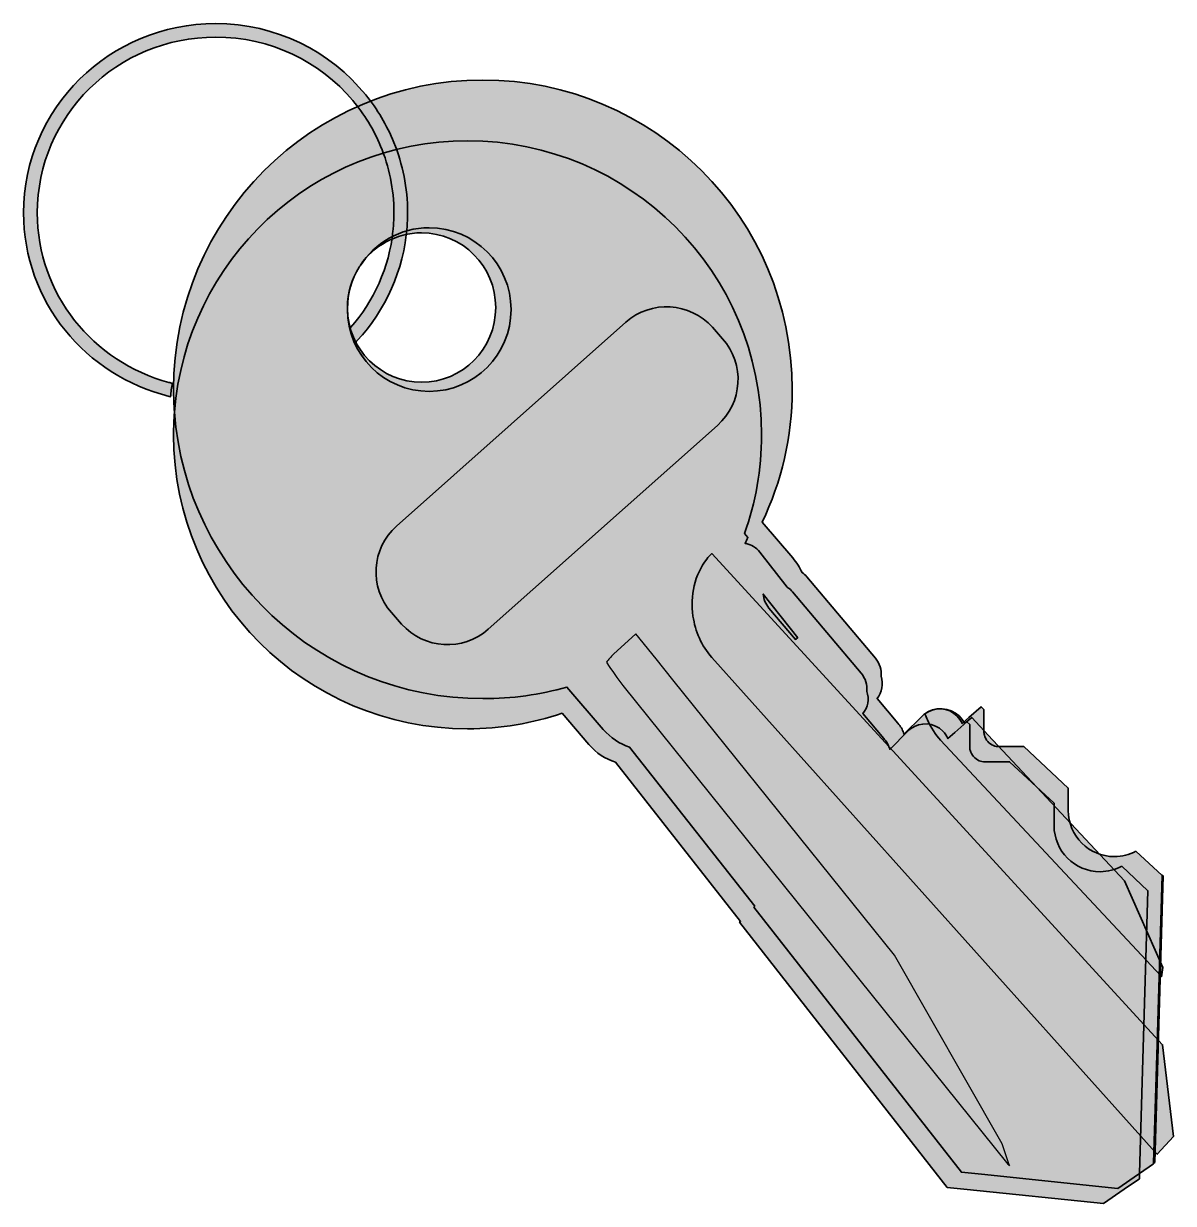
# Model space of a CAD drawing. Header units: inches. Extents: x 16.2 to 90.6, y -23.4 to 1.1.
# Drawn here: x 48.294 to 51.417, y -17.08 to -13.875 of the extents above; entities that cross this region are included whole.
import ezdxf

# ---------------------------------------------------------------- set-up
doc = ezdxf.new("R2010")
doc.units = ezdxf.units.IN
doc.header["$MEASUREMENT"] = 0
doc.layers.add('Layer 5', color=7, linetype='Continuous')

# ---------------------------------------------------------------- blocks, each defined once
blk = doc.blocks.new('block 28')
at = {"layer": 'Layer 5', "color": 7, "lineweight": 35, "true_color": 0xffffff}
for points, knots in [([(51.3155, -16.1229), (51.298, -16.1324), (51.2781, -16.1376), (51.2569, -16.1376), (51.1881, -16.1376), (51.1319, -16.0814), (51.1319, -16.0126), (51.1319, -16.0126), (51.1319, -15.9517), (51.1319, -15.9517), (51.1319, -15.9517), (51.0111, -15.839), (51.0111, -15.839), (51.0111, -15.839), (50.9438, -15.839), (50.9438, -15.839), (50.9384, -15.839), (50.9333, -15.8379), (50.9286, -15.8361), (50.9165, -15.8313), (50.9072, -15.8207), (50.904, -15.8079), (50.9031, -15.8047), (50.9027, -15.8014), (50.9027, -15.7979), (50.9027, -15.7979), (50.9027, -15.7381), (50.9027, -15.7381), (50.9027, -15.7381), (50.8949, -15.7308), (50.8949, -15.7308), (50.8949, -15.7308), (50.862, -15.7599), (50.862, -15.7599), (50.862, -15.7599), (50.8436, -15.7761), (50.8436, -15.7761), (50.8402, -15.7688), (50.8356, -15.7618), (50.8297, -15.7558), (50.8059, -15.7321), (50.7681, -15.7299), (50.742, -15.7496), (50.7395, -15.7514), (50.737, -15.7535), (50.7348, -15.7558), (50.7348, -15.7558), (50.6854, -15.8053), (50.6854, -15.8053), (50.683, -15.7957), (50.6784, -15.7865), (50.6716, -15.7785), (50.6716, -15.7785), (50.6691, -15.7756), (50.6691, -15.7756), (50.6691, -15.7756), (50.6124, -15.7083), (50.6124, -15.7083), (50.6263, -15.6914), (50.6302, -15.6683), (50.6231, -15.6478), (50.6248, -15.6306), (50.6198, -15.6128), (50.6079, -15.5986), (50.6079, -15.5986), (50.4213, -15.3775), (50.4213, -15.3775), (50.4177, -15.3732), (50.4136, -15.3693), (50.409, -15.3663), (50.4026, -15.3521), (50.3941, -15.3386), (50.3836, -15.3264), (50.3836, -15.3264), (50.3002, -15.2294), (50.3002, -15.2294), (50.3527, -15.12), (50.3819, -14.9975), (50.3819, -14.8683), (50.3819, -14.4043), (50.0056, -14.0281), (49.5416, -14.0281), (49.0776, -14.0281), (48.7013, -14.4043), (48.7013, -14.8683), (48.7013, -14.8892), (48.702, -14.9099), (48.7037, -14.9304), (48.7037, -14.9304), (48.7036, -14.9306), (48.7037, -14.9307), (48.7355, -15.3656), (49.0986, -15.7086), (49.5416, -15.7086), (49.6206, -15.7086), (49.6972, -15.6978), (49.7697, -15.6772), (49.7697, -15.6772), (49.8684, -15.7921), (49.8684, -15.7921), (49.8883, -15.8153), (49.9133, -15.8315), (49.9401, -15.8404), (49.9401, -15.8404), (50.2801, -16.2725), (50.2801, -16.2725), (50.2801, -16.2725), (50.2777, -16.2746), (50.2777, -16.2746), (50.2777, -16.2746), (50.8416, -16.9953), (50.8416, -16.9953), (50.8416, -16.9953), (50.8958, -17.0007), (50.8958, -17.0007), (50.8958, -17.0007), (51.2662, -17.0388), (51.2662, -17.0388), (51.2662, -17.0388), (51.3222, -17.0004), (51.3222, -17.0004), (51.3222, -17.0004), (51.3255, -16.9981), (51.3255, -16.9981), (51.3255, -16.9981), (51.3637, -16.9719), (51.3637, -16.9719), (51.3637, -16.9719), (51.3733, -16.6471), (51.3733, -16.6471), (51.3733, -16.6471), (51.3869, -16.1894), (51.3869, -16.1894), (51.3869, -16.1894), (51.3155, -16.1229), (51.3155, -16.1229)], [0, 0, 0, 0, 1, 1, 1, 2, 2, 2, 3, 3, 3, 4, 4, 4, 5, 5, 5, 6, 6, 6, 7, 7, 7, 8, 8, 8, 9, 9, 9, 10, 10, 10, 11, 11, 11, 12, 12, 12, 13, 13, 13, 14, 14, 14, 15, 15, 15, 16, 16, 16, 17, 17, 17, 18, 18, 18, 19, 19, 19, 20, 20, 20, 21, 21, 21, 22, 22, 22, 23, 23, 23, 24, 24, 24, 25, 25, 25, 26, 26, 26, 27, 27, 27, 28, 28, 28, 29, 29, 29, 30, 30, 30, 31, 31, 31, 32, 32, 32, 33, 33, 33, 34, 34, 34, 35, 35, 35, 36, 36, 36, 37, 37, 37, 38, 38, 38, 39, 39, 39, 40, 40, 40, 41, 41, 41, 42, 42, 42, 43, 43, 43, 44, 44, 44, 45, 45, 45, 45]), ([(49.1736, -14.6515), (49.1736, -14.6515), (49.1736, -14.6461), (49.1736, -14.6461), (49.1736, -14.6058), (49.1852, -14.5682), (49.2054, -14.5367), (49.2062, -14.5353), (49.207, -14.534), (49.208, -14.5326), (49.2473, -14.4706), (49.3167, -14.4293), (49.3958, -14.4293), (49.5186, -14.4293), (49.618, -14.5288), (49.618, -14.6515), (49.618, -14.7743), (49.5186, -14.8738), (49.3958, -14.8738), (49.273, -14.8738), (49.1736, -14.7743), (49.1736, -14.6515)], [0, 0, 0, 0, 1, 1, 1, 2, 2, 2, 3, 3, 3, 4, 4, 4, 5, 5, 5, 6, 6, 6, 7, 7, 7, 7])]:
    blk.add_open_spline(points, degree=3, knots=knots, dxfattribs=at)
blk = doc.blocks.new('block 27')
at = {"layer": 'Layer 5', "true_color": 0xfcee70}
h = blk.add_hatch(color=41, dxfattribs=at)
h.dxf.hatch_style = 2
edge = h.paths.add_edge_path()
edge.add_spline(control_points=[(51.3155, -16.1229), (51.298, -16.1324), (51.2781, -16.1376), (51.2569, -16.1376), (51.1881, -16.1376), (51.1319, -16.0814), (51.1319, -16.0126), (51.1319, -16.0126), (51.1319, -15.9517), (51.1319, -15.9517), (51.1319, -15.9517), (51.0111, -15.839), (51.0111, -15.839), (51.0111, -15.839), (50.9438, -15.839), (50.9438, -15.839), (50.9384, -15.839), (50.9333, -15.8379), (50.9286, -15.8361), (50.9165, -15.8313), (50.9072, -15.8207), (50.904, -15.8079), (50.9031, -15.8047), (50.9027, -15.8014), (50.9027, -15.7979), (50.9027, -15.7979), (50.9027, -15.7381), (50.9027, -15.7381), (50.9027, -15.7381), (50.8949, -15.7308), (50.8949, -15.7308), (50.8949, -15.7308), (50.862, -15.7599), (50.862, -15.7599), (50.862, -15.7599), (50.8436, -15.7761), (50.8436, -15.7761), (50.8402, -15.7688), (50.8356, -15.7618), (50.8297, -15.7558), (50.8059, -15.7321), (50.7681, -15.7299), (50.742, -15.7496), (50.7395, -15.7514), (50.737, -15.7535), (50.7348, -15.7558), (50.7348, -15.7558), (50.6854, -15.8053), (50.6854, -15.8053), (50.683, -15.7957), (50.6784, -15.7865), (50.6716, -15.7785), (50.6716, -15.7785), (50.6691, -15.7756), (50.6691, -15.7756), (50.6691, -15.7756), (50.6124, -15.7083), (50.6124, -15.7083), (50.6263, -15.6914), (50.6302, -15.6683), (50.6231, -15.6478), (50.6248, -15.6306), (50.6198, -15.6128), (50.6079, -15.5986), (50.6079, -15.5986), (50.4213, -15.3775), (50.4213, -15.3775), (50.4177, -15.3732), (50.4136, -15.3693), (50.409, -15.3663), (50.4026, -15.3521), (50.3941, -15.3386), (50.3836, -15.3264), (50.3836, -15.3264), (50.3002, -15.2294), (50.3002, -15.2294), (50.3527, -15.12), (50.3819, -14.9975), (50.3819, -14.8683), (50.3819, -14.4043), (50.0056, -14.0281), (49.5416, -14.0281), (49.0776, -14.0281), (48.7013, -14.4043), (48.7013, -14.8683), (48.7013, -14.8892), (48.702, -14.9099), (48.7037, -14.9304), (48.7037, -14.9304), (48.7036, -14.9306), (48.7037, -14.9307), (48.7355, -15.3656), (49.0986, -15.7086), (49.5416, -15.7086), (49.6206, -15.7086), (49.6972, -15.6978), (49.7697, -15.6772), (49.7697, -15.6772), (49.8684, -15.7921), (49.8684, -15.7921), (49.8883, -15.8153), (49.9133, -15.8315), (49.9401, -15.8404), (49.9401, -15.8404), (50.2801, -16.2725), (50.2801, -16.2725), (50.2801, -16.2725), (50.2777, -16.2746), (50.2777, -16.2746), (50.2777, -16.2746), (50.8416, -16.9953), (50.8416, -16.9953), (50.8416, -16.9953), (50.8958, -17.0007), (50.8958, -17.0007), (50.8958, -17.0007), (51.2662, -17.0388), (51.2662, -17.0388), (51.2662, -17.0388), (51.3222, -17.0004), (51.3222, -17.0004), (51.3222, -17.0004), (51.3255, -16.9981), (51.3255, -16.9981), (51.3255, -16.9981), (51.3637, -16.9719), (51.3637, -16.9719), (51.3637, -16.9719), (51.3733, -16.6471), (51.3733, -16.6471), (51.3733, -16.6471), (51.3869, -16.1894), (51.3869, -16.1894), (51.3869, -16.1894), (51.3155, -16.1229), (51.3155, -16.1229)], knot_values=[0, 0, 0, 0, 1, 1, 1, 2, 2, 2, 3, 3, 3, 4, 4, 4, 5, 5, 5, 6, 6, 6, 7, 7, 7, 8, 8, 8, 9, 9, 9, 10, 10, 10, 11, 11, 11, 12, 12, 12, 13, 13, 13, 14, 14, 14, 15, 15, 15, 16, 16, 16, 17, 17, 17, 18, 18, 18, 19, 19, 19, 20, 20, 20, 21, 21, 21, 22, 22, 22, 23, 23, 23, 24, 24, 24, 25, 25, 25, 26, 26, 26, 27, 27, 27, 28, 28, 28, 29, 29, 29, 30, 30, 30, 31, 31, 31, 32, 32, 32, 33, 33, 33, 34, 34, 34, 35, 35, 35, 36, 36, 36, 37, 37, 37, 38, 38, 38, 39, 39, 39, 40, 40, 40, 41, 41, 41, 42, 42, 42, 43, 43, 43, 44, 44, 44, 45, 45, 45, 45], degree=3, periodic=1)
edge = h.paths.add_edge_path()
edge.add_spline(control_points=[(49.1736, -14.6515), (49.1736, -14.6515), (49.1736, -14.6461), (49.1736, -14.6461), (49.1736, -14.6058), (49.1852, -14.5682), (49.2054, -14.5367), (49.2062, -14.5353), (49.207, -14.534), (49.208, -14.5326), (49.2473, -14.4706), (49.3167, -14.4293), (49.3958, -14.4293), (49.5186, -14.4293), (49.618, -14.5288), (49.618, -14.6515), (49.618, -14.7743), (49.5186, -14.8738), (49.3958, -14.8738), (49.273, -14.8738), (49.1736, -14.7743), (49.1736, -14.6515)], knot_values=[0, 0, 0, 0, 1, 1, 1, 2, 2, 2, 3, 3, 3, 4, 4, 4, 5, 5, 5, 6, 6, 6, 7, 7, 7, 7], degree=3, periodic=1)
at = {"layer": 'Layer 5', "true_color": 0xeac324}
h = blk.add_hatch(color=40, dxfattribs=at)
h.dxf.hatch_style = 2
edge = h.paths.add_edge_path()
edge.add_spline(control_points=[(51.2769, -16.1639), (51.2594, -16.1733), (51.2395, -16.1786), (51.2183, -16.1786), (51.1495, -16.1786), (51.0933, -16.1224), (51.0933, -16.0536), (51.0933, -16.0536), (51.0933, -15.9926), (51.0933, -15.9926), (51.0933, -15.9926), (50.9724, -15.88), (50.9724, -15.88), (50.9724, -15.88), (50.9052, -15.88), (50.9052, -15.88), (50.8998, -15.88), (50.8947, -15.8789), (50.8899, -15.8771), (50.8779, -15.8722), (50.8686, -15.8617), (50.8654, -15.8489), (50.8645, -15.8457), (50.8641, -15.8424), (50.8641, -15.8389), (50.8641, -15.8389), (50.8641, -15.779), (50.8641, -15.779), (50.8641, -15.779), (50.8563, -15.7718), (50.8563, -15.7718), (50.8563, -15.7718), (50.8234, -15.8008), (50.8234, -15.8008), (50.8234, -15.8008), (50.8049, -15.8171), (50.8049, -15.8171), (50.8016, -15.8097), (50.797, -15.8028), (50.7911, -15.7968), (50.7673, -15.7731), (50.7295, -15.7708), (50.7034, -15.7906), (50.7009, -15.7924), (50.6984, -15.7944), (50.6962, -15.7968), (50.6962, -15.7968), (50.6467, -15.8463), (50.6467, -15.8463), (50.6444, -15.8367), (50.6398, -15.8275), (50.633, -15.8194), (50.633, -15.8194), (50.6305, -15.8165), (50.6305, -15.8165), (50.6305, -15.8165), (50.5738, -15.7493), (50.5738, -15.7493), (50.5877, -15.7324), (50.5916, -15.7093), (50.5845, -15.6888), (50.5862, -15.6715), (50.5812, -15.6538), (50.5692, -15.6396), (50.5692, -15.6396), (50.3827, -15.4185), (50.3827, -15.4185), (50.3791, -15.4142), (50.3749, -15.4103), (50.3704, -15.4072), (50.3697, -15.4067), (50.3691, -15.4063), (50.3684, -15.4058), (50.3684, -15.4058), (50.294, -15.3104), (50.294, -15.3104), (50.2844, -15.2981), (50.2711, -15.2904), (50.2567, -15.2875), (50.2558, -15.2872), (50.2547, -15.2871), (50.2537, -15.2869), (50.2565, -15.2815), (50.2591, -15.276), (50.2616, -15.2704), (50.2616, -15.2704), (50.2524, -15.2597), (50.2524, -15.2597), (50.2823, -15.176), (50.2986, -15.0858), (50.2986, -14.9918), (50.2986, -14.5507), (49.9411, -14.1932), (49.4999, -14.1932), (49.0795, -14.1932), (48.7351, -14.5179), (48.7037, -14.9304), (48.7037, -14.9304), (48.7036, -14.9306), (48.7037, -14.9307), (48.7022, -14.9508), (48.7013, -14.9713), (48.7013, -14.9918), (48.7013, -15.4329), (49.0588, -15.7904), (49.4999, -15.7904), (49.5898, -15.7904), (49.6762, -15.7756), (49.7569, -15.7482), (49.7569, -15.7482), (49.8298, -15.8331), (49.8298, -15.8331), (49.8497, -15.8563), (49.8747, -15.8725), (49.9015, -15.8814), (49.9015, -15.8814), (50.2415, -16.3135), (50.2415, -16.3135), (50.2415, -16.3135), (50.2391, -16.3156), (50.2391, -16.3156), (50.2391, -16.3156), (50.803, -17.0363), (50.803, -17.0363), (50.803, -17.0363), (50.8572, -17.0417), (50.8572, -17.0417), (50.8572, -17.0417), (51.2276, -17.0797), (51.2276, -17.0797), (51.2276, -17.0797), (51.2836, -17.0414), (51.2836, -17.0414), (51.2836, -17.0414), (51.3251, -17.0129), (51.3251, -17.0129), (51.3251, -17.0129), (51.3255, -16.9981), (51.3255, -16.9981), (51.3255, -16.9981), (51.3347, -16.6881), (51.3347, -16.6881), (51.3347, -16.6881), (51.3483, -16.2304), (51.3483, -16.2304), (51.3483, -16.2304), (51.2769, -16.1639), (51.2769, -16.1639)], knot_values=[0, 0, 0, 0, 1, 1, 1, 2, 2, 2, 3, 3, 3, 4, 4, 4, 5, 5, 5, 6, 6, 6, 7, 7, 7, 8, 8, 8, 9, 9, 9, 10, 10, 10, 11, 11, 11, 12, 12, 12, 13, 13, 13, 14, 14, 14, 15, 15, 15, 16, 16, 16, 17, 17, 17, 18, 18, 18, 19, 19, 19, 20, 20, 20, 21, 21, 21, 22, 22, 22, 23, 23, 23, 24, 24, 24, 25, 25, 25, 26, 26, 26, 27, 27, 27, 28, 28, 28, 29, 29, 29, 30, 30, 30, 31, 31, 31, 32, 32, 32, 33, 33, 33, 34, 34, 34, 35, 35, 35, 36, 36, 36, 37, 37, 37, 38, 38, 38, 39, 39, 39, 40, 40, 40, 41, 41, 41, 42, 42, 42, 43, 43, 43, 44, 44, 44, 45, 45, 45, 46, 46, 46, 47, 47, 47, 48, 48, 48, 49, 49, 49, 49], degree=3, periodic=1)
edge = h.paths.add_edge_path()
edge.add_spline(control_points=[(49.2054, -14.5367), (49.2062, -14.5353), (49.207, -14.534), (49.208, -14.5326), (49.2441, -14.4786), (49.3054, -14.4432), (49.3749, -14.4432), (49.4862, -14.4432), (49.5763, -14.534), (49.5763, -14.6461), (49.5763, -14.7582), (49.4862, -14.849), (49.3749, -14.849), (49.2645, -14.849), (49.1749, -14.7596), (49.1736, -14.6488), (49.1741, -14.6078), (49.1856, -14.5694), (49.2054, -14.5367)], knot_values=[0, 0, 0, 0, 1, 1, 1, 2, 2, 2, 3, 3, 3, 4, 4, 4, 5, 5, 5, 6, 6, 6, 6], degree=3, periodic=1)
at = {"layer": 'Layer 5', "true_color": 0xfcee70}
h = blk.add_hatch(color=41, dxfattribs=at)
h.dxf.hatch_style = 2
edge = h.paths.add_edge_path()
edge.add_spline(control_points=[(49.3958, -14.4293), (49.3167, -14.4293), (49.2473, -14.4706), (49.208, -14.5326), (49.2441, -14.4786), (49.3054, -14.4432), (49.3749, -14.4432), (49.4862, -14.4432), (49.5763, -14.534), (49.5763, -14.6461), (49.5763, -14.7582), (49.4862, -14.849), (49.3749, -14.849), (49.2645, -14.849), (49.1749, -14.7596), (49.1736, -14.6488), (49.1736, -14.6488), (49.1736, -14.6515), (49.1736, -14.6515), (49.1736, -14.7743), (49.273, -14.8738), (49.3958, -14.8738), (49.5186, -14.8738), (49.618, -14.7743), (49.618, -14.6515), (49.618, -14.5288), (49.5186, -14.4293), (49.3958, -14.4293)], knot_values=[0, 0, 0, 0, 1, 1, 1, 2, 2, 2, 3, 3, 3, 4, 4, 4, 5, 5, 5, 6, 6, 6, 7, 7, 7, 8, 8, 8, 9, 9, 9, 9], degree=3, periodic=1)
edge = h.paths.add_edge_path()
edge.add_spline(control_points=[(49.1736, -14.6461), (49.1736, -14.6461), (49.1736, -14.6488), (49.1736, -14.6488), (49.1741, -14.6078), (49.1856, -14.5694), (49.2054, -14.5367), (49.1852, -14.5682), (49.1736, -14.6058), (49.1736, -14.6461)], knot_values=[0, 0, 0, 0, 1, 1, 1, 2, 2, 2, 3, 3, 3, 3], degree=3, periodic=1)
at = {"layer": 'Layer 5', "true_color": 0xeac324}
h = blk.add_hatch(color=40, dxfattribs=at)
h.dxf.hatch_style = 2
edge = h.paths.add_edge_path()
edge.add_spline(control_points=[(49.618, -14.6515), (49.618, -14.7743), (49.5186, -14.8738), (49.3958, -14.8738), (49.273, -14.8738), (49.1736, -14.7743), (49.1736, -14.6515), (49.1736, -14.6515), (49.1736, -14.6488), (49.1736, -14.6488), (49.1749, -14.7596), (49.2645, -14.849), (49.3749, -14.849), (49.4862, -14.849), (49.5763, -14.7582), (49.5763, -14.6461), (49.5763, -14.534), (49.4862, -14.4432), (49.3749, -14.4432), (49.3054, -14.4432), (49.2441, -14.4786), (49.208, -14.5326), (49.2473, -14.4706), (49.3167, -14.4293), (49.3958, -14.4293), (49.5186, -14.4293), (49.618, -14.5288), (49.618, -14.6515)], knot_values=[0, 0, 0, 0, 1, 1, 1, 2, 2, 2, 3, 3, 3, 4, 4, 4, 5, 5, 5, 6, 6, 6, 7, 7, 7, 8, 8, 8, 9, 9, 9, 9], degree=3, periodic=1)
at = {"layer": 'Layer 5', "true_color": 0xfcee70}
h = blk.add_hatch(color=41, dxfattribs=at)
h.dxf.hatch_style = 2
edge = h.paths.add_edge_path()
edge.add_spline(control_points=[(49.2054, -14.5367), (49.1856, -14.5694), (49.1741, -14.6078), (49.1736, -14.6488), (49.1736, -14.6488), (49.1736, -14.6461), (49.1736, -14.6461), (49.1736, -14.6058), (49.1852, -14.5682), (49.2054, -14.5367)], knot_values=[0, 0, 0, 0, 1, 1, 1, 2, 2, 2, 3, 3, 3, 3], degree=3, periodic=1)
at = {"layer": 'Layer 5', "true_color": 0xedd76b}
h = blk.add_hatch(color=41, dxfattribs=at)
h.dxf.hatch_style = 2
edge = h.paths.add_edge_path()
edge.add_spline(control_points=[(49.9299, -14.686), (49.9299, -14.686), (49.307, -15.2396), (49.307, -15.2396), (49.2385, -15.3005), (49.2323, -15.4064), (49.2932, -15.4749), (49.2932, -15.4749), (49.3208, -15.506), (49.3208, -15.506), (49.3817, -15.5745), (49.4876, -15.5808), (49.5561, -15.5199), (49.5561, -15.5199), (50.179, -14.9662), (50.179, -14.9662), (50.2475, -14.9053), (50.2537, -14.7995), (50.1928, -14.7309), (50.1928, -14.7309), (50.1651, -14.6998), (50.1651, -14.6998), (50.1042, -14.6313), (49.9984, -14.6251), (49.9299, -14.686)], knot_values=[0, 0, 0, 0, 1, 1, 1, 2, 2, 2, 3, 3, 3, 4, 4, 4, 5, 5, 5, 6, 6, 6, 7, 7, 7, 8, 8, 8, 8], degree=3, periodic=1)
h = blk.add_hatch(color=41, dxfattribs=at)
h.dxf.hatch_style = 2
edge = h.paths.add_edge_path()
edge.add_spline(control_points=[(51.4174, -16.8981), (51.4174, -16.8981), (51.3734, -16.9462), (51.3734, -16.9462), (51.3717, -16.9443), (51.3699, -16.9425), (51.3683, -16.9407), (51.3683, -16.9407), (50.1633, -15.5966), (50.1633, -15.5966), (50.1354, -15.5653), (50.1183, -15.5256), (50.1123, -15.4843), (50.1045, -15.4293), (50.1166, -15.3717), (50.1498, -15.3293), (50.154, -15.3239), (50.1584, -15.3189), (50.1631, -15.3143), (50.1631, -15.3143), (51.388, -16.6487), (51.388, -16.6487), (51.388, -16.6487), (51.4174, -16.8981), (51.4174, -16.8981)], knot_values=[0, 0, 0, 0, 1, 1, 1, 2, 2, 2, 3, 3, 3, 4, 4, 4, 5, 5, 5, 6, 6, 6, 7, 7, 7, 8, 8, 8, 8], degree=3, periodic=1)
at = {"layer": 'Layer 5', "true_color": 0xfcee70}
h = blk.add_hatch(color=41, dxfattribs=at)
h.dxf.hatch_style = 2
edge = h.paths.add_edge_path()
edge.add_spline(control_points=[(50.3967, -15.5432), (50.3947, -15.5446), (50.3927, -15.5461), (50.3908, -15.5478), (50.3908, -15.5478), (50.3188, -15.4625), (50.3188, -15.4625), (50.3094, -15.4514), (50.3042, -15.4381), (50.3033, -15.4244), (50.3033, -15.4244), (50.3967, -15.5432), (50.3967, -15.5432)], knot_values=[0, 0, 0, 0, 1, 1, 1, 2, 2, 2, 3, 3, 3, 4, 4, 4, 4], degree=3, periodic=1)
at = {"layer": 'Layer 5', "true_color": 0xedd76b}
h = blk.add_hatch(color=41, dxfattribs=at)
h.dxf.hatch_style = 2
edge = h.paths.add_edge_path()
edge.add_spline(control_points=[(50.9722, -16.9779), (50.9708, -16.9762), (50.9694, -16.9745), (50.968, -16.9728), (50.968, -16.9728), (49.9221, -15.6725), (49.9221, -15.6725), (49.9079, -15.6549), (49.8925, -15.6333), (49.8772, -15.6094), (49.8829, -15.6018), (49.8893, -15.5945), (49.8965, -15.5879), (49.8965, -15.5879), (49.9575, -15.5328), (49.9575, -15.5328), (49.9575, -15.5328), (50.0119, -15.6005), (50.0119, -15.6005), (50.0119, -15.6005), (50.0577, -15.6575), (50.0577, -15.6575), (50.0577, -15.6575), (50.6595, -16.4053), (50.6595, -16.4053), (50.6595, -16.4053), (50.9521, -16.9176), (50.9521, -16.9176), (50.9521, -16.9176), (50.9722, -16.9779), (50.9722, -16.9779)], knot_values=[0, 0, 0, 0, 1, 1, 1, 2, 2, 2, 3, 3, 3, 4, 4, 4, 5, 5, 5, 6, 6, 6, 7, 7, 7, 8, 8, 8, 9, 9, 9, 10, 10, 10, 10], degree=3, periodic=1)
h = blk.add_hatch(color=41, dxfattribs=at)
h.dxf.hatch_style = 2
edge = h.paths.add_edge_path()
edge.add_spline(control_points=[(51.3888, -16.4385), (51.3888, -16.4385), (51.3853, -16.464), (51.3853, -16.464), (51.3845, -16.4632), (51.3837, -16.4624), (51.3829, -16.4615), (51.3829, -16.4615), (50.7849, -15.8215), (50.7849, -15.8215), (50.771, -15.8067), (50.7586, -15.7871), (50.7491, -15.7665), (50.7466, -15.7608), (50.7442, -15.7552), (50.742, -15.7495), (50.7698, -15.7299), (50.81, -15.7321), (50.8353, -15.7557), (50.8416, -15.7617), (50.8465, -15.7686), (50.85, -15.7759), (50.85, -15.7759), (50.8697, -15.7597), (50.8697, -15.7597), (50.8697, -15.7597), (50.9143, -15.8075), (50.9143, -15.8075), (50.9143, -15.8075), (50.9405, -15.8355), (50.9405, -15.8355), (50.9405, -15.8355), (51.2846, -16.2037), (51.2846, -16.2037), (51.2846, -16.2037), (51.3888, -16.4385), (51.3888, -16.4385)], knot_values=[0, 0, 0, 0, 1, 1, 1, 2, 2, 2, 3, 3, 3, 4, 4, 4, 5, 5, 5, 6, 6, 6, 7, 7, 7, 8, 8, 8, 9, 9, 9, 10, 10, 10, 11, 11, 11, 12, 12, 12, 12], degree=3, periodic=1)
at = {"layer": 'Layer 5', "true_color": 0xfcee70}
h = blk.add_hatch(color=41, dxfattribs=at)
h.dxf.hatch_style = 2
h.paths.add_polyline_path([(51.3869, -16.1879), (51.3869, -16.1894), (51.3733, -16.6471), (51.3637, -16.9704), (51.3666, -16.9685), (51.3895, -16.1903)])
at = {"layer": 'Layer 5', "color": 7, "lineweight": 35, "true_color": 0xffffff}
blk.add_lwpolyline([(51.3869, -16.1879), (51.3869, -16.1894), (51.3733, -16.6471), (51.3637, -16.9704), (51.3666, -16.9685), (51.3895, -16.1903), (51.3869, -16.1879)], dxfattribs=at)
for points, knots in [([(51.2769, -16.1639), (51.2594, -16.1733), (51.2395, -16.1786), (51.2183, -16.1786), (51.1495, -16.1786), (51.0933, -16.1224), (51.0933, -16.0536), (51.0933, -16.0536), (51.0933, -15.9926), (51.0933, -15.9926), (51.0933, -15.9926), (50.9724, -15.88), (50.9724, -15.88), (50.9724, -15.88), (50.9052, -15.88), (50.9052, -15.88), (50.8998, -15.88), (50.8947, -15.8789), (50.8899, -15.8771), (50.8779, -15.8722), (50.8686, -15.8617), (50.8654, -15.8489), (50.8645, -15.8457), (50.8641, -15.8424), (50.8641, -15.8389), (50.8641, -15.8389), (50.8641, -15.779), (50.8641, -15.779), (50.8641, -15.779), (50.8563, -15.7718), (50.8563, -15.7718), (50.8563, -15.7718), (50.8234, -15.8008), (50.8234, -15.8008), (50.8234, -15.8008), (50.8049, -15.8171), (50.8049, -15.8171), (50.8016, -15.8097), (50.797, -15.8028), (50.7911, -15.7968), (50.7673, -15.7731), (50.7295, -15.7708), (50.7034, -15.7906), (50.7009, -15.7924), (50.6984, -15.7944), (50.6962, -15.7968), (50.6962, -15.7968), (50.6467, -15.8463), (50.6467, -15.8463), (50.6444, -15.8367), (50.6398, -15.8275), (50.633, -15.8194), (50.633, -15.8194), (50.6305, -15.8165), (50.6305, -15.8165), (50.6305, -15.8165), (50.5738, -15.7493), (50.5738, -15.7493), (50.5877, -15.7324), (50.5916, -15.7093), (50.5845, -15.6888), (50.5862, -15.6715), (50.5812, -15.6538), (50.5692, -15.6396), (50.5692, -15.6396), (50.3827, -15.4185), (50.3827, -15.4185), (50.3791, -15.4142), (50.3749, -15.4103), (50.3704, -15.4072), (50.3697, -15.4067), (50.3691, -15.4063), (50.3684, -15.4058), (50.3684, -15.4058), (50.294, -15.3104), (50.294, -15.3104), (50.2844, -15.2981), (50.2711, -15.2904), (50.2567, -15.2875), (50.2558, -15.2872), (50.2547, -15.2871), (50.2537, -15.2869), (50.2565, -15.2815), (50.2591, -15.276), (50.2616, -15.2704), (50.2616, -15.2704), (50.2524, -15.2597), (50.2524, -15.2597), (50.2823, -15.176), (50.2986, -15.0858), (50.2986, -14.9918), (50.2986, -14.5507), (49.9411, -14.1932), (49.4999, -14.1932), (49.0795, -14.1932), (48.7351, -14.5179), (48.7037, -14.9304), (48.7037, -14.9304), (48.7036, -14.9306), (48.7037, -14.9307), (48.7022, -14.9508), (48.7013, -14.9713), (48.7013, -14.9918), (48.7013, -15.4329), (49.0588, -15.7904), (49.4999, -15.7904), (49.5898, -15.7904), (49.6762, -15.7756), (49.7569, -15.7482), (49.7569, -15.7482), (49.8298, -15.8331), (49.8298, -15.8331), (49.8497, -15.8563), (49.8747, -15.8725), (49.9015, -15.8814), (49.9015, -15.8814), (50.2415, -16.3135), (50.2415, -16.3135), (50.2415, -16.3135), (50.2391, -16.3156), (50.2391, -16.3156), (50.2391, -16.3156), (50.803, -17.0363), (50.803, -17.0363), (50.803, -17.0363), (50.8572, -17.0417), (50.8572, -17.0417), (50.8572, -17.0417), (51.2276, -17.0797), (51.2276, -17.0797), (51.2276, -17.0797), (51.2836, -17.0414), (51.2836, -17.0414), (51.2836, -17.0414), (51.3251, -17.0129), (51.3251, -17.0129), (51.3251, -17.0129), (51.3255, -16.9981), (51.3255, -16.9981), (51.3255, -16.9981), (51.3347, -16.6881), (51.3347, -16.6881), (51.3347, -16.6881), (51.3483, -16.2304), (51.3483, -16.2304), (51.3483, -16.2304), (51.2769, -16.1639), (51.2769, -16.1639)], [0, 0, 0, 0, 1, 1, 1, 2, 2, 2, 3, 3, 3, 4, 4, 4, 5, 5, 5, 6, 6, 6, 7, 7, 7, 8, 8, 8, 9, 9, 9, 10, 10, 10, 11, 11, 11, 12, 12, 12, 13, 13, 13, 14, 14, 14, 15, 15, 15, 16, 16, 16, 17, 17, 17, 18, 18, 18, 19, 19, 19, 20, 20, 20, 21, 21, 21, 22, 22, 22, 23, 23, 23, 24, 24, 24, 25, 25, 25, 26, 26, 26, 27, 27, 27, 28, 28, 28, 29, 29, 29, 30, 30, 30, 31, 31, 31, 32, 32, 32, 33, 33, 33, 34, 34, 34, 35, 35, 35, 36, 36, 36, 37, 37, 37, 38, 38, 38, 39, 39, 39, 40, 40, 40, 41, 41, 41, 42, 42, 42, 43, 43, 43, 44, 44, 44, 45, 45, 45, 46, 46, 46, 47, 47, 47, 48, 48, 48, 49, 49, 49, 49]), ([(49.3958, -14.4293), (49.3167, -14.4293), (49.2473, -14.4706), (49.208, -14.5326), (49.2441, -14.4786), (49.3054, -14.4432), (49.3749, -14.4432), (49.4862, -14.4432), (49.5763, -14.534), (49.5763, -14.6461), (49.5763, -14.7582), (49.4862, -14.849), (49.3749, -14.849), (49.2645, -14.849), (49.1749, -14.7596), (49.1736, -14.6488), (49.1736, -14.6488), (49.1736, -14.6515), (49.1736, -14.6515), (49.1736, -14.7743), (49.273, -14.8738), (49.3958, -14.8738), (49.5186, -14.8738), (49.618, -14.7743), (49.618, -14.6515), (49.618, -14.5288), (49.5186, -14.4293), (49.3958, -14.4293)], [0, 0, 0, 0, 1, 1, 1, 2, 2, 2, 3, 3, 3, 4, 4, 4, 5, 5, 5, 6, 6, 6, 7, 7, 7, 8, 8, 8, 9, 9, 9, 9]), ([(49.618, -14.6515), (49.618, -14.7743), (49.5186, -14.8738), (49.3958, -14.8738), (49.273, -14.8738), (49.1736, -14.7743), (49.1736, -14.6515), (49.1736, -14.6515), (49.1736, -14.6488), (49.1736, -14.6488), (49.1749, -14.7596), (49.2645, -14.849), (49.3749, -14.849), (49.4862, -14.849), (49.5763, -14.7582), (49.5763, -14.6461), (49.5763, -14.534), (49.4862, -14.4432), (49.3749, -14.4432), (49.3054, -14.4432), (49.2441, -14.4786), (49.208, -14.5326), (49.2473, -14.4706), (49.3167, -14.4293), (49.3958, -14.4293), (49.5186, -14.4293), (49.618, -14.5288), (49.618, -14.6515)], [0, 0, 0, 0, 1, 1, 1, 2, 2, 2, 3, 3, 3, 4, 4, 4, 5, 5, 5, 6, 6, 6, 7, 7, 7, 8, 8, 8, 9, 9, 9, 9]), ([(49.2054, -14.5367), (49.2062, -14.5353), (49.207, -14.534), (49.208, -14.5326), (49.2441, -14.4786), (49.3054, -14.4432), (49.3749, -14.4432), (49.4862, -14.4432), (49.5763, -14.534), (49.5763, -14.6461), (49.5763, -14.7582), (49.4862, -14.849), (49.3749, -14.849), (49.2645, -14.849), (49.1749, -14.7596), (49.1736, -14.6488), (49.1741, -14.6078), (49.1856, -14.5694), (49.2054, -14.5367)], [0, 0, 0, 0, 1, 1, 1, 2, 2, 2, 3, 3, 3, 4, 4, 4, 5, 5, 5, 6, 6, 6, 6]), ([(49.1736, -14.6461), (49.1736, -14.6461), (49.1736, -14.6488), (49.1736, -14.6488), (49.1741, -14.6078), (49.1856, -14.5694), (49.2054, -14.5367), (49.1852, -14.5682), (49.1736, -14.6058), (49.1736, -14.6461)], [0, 0, 0, 0, 1, 1, 1, 2, 2, 2, 3, 3, 3, 3]), ([(49.2054, -14.5367), (49.1856, -14.5694), (49.1741, -14.6078), (49.1736, -14.6488), (49.1736, -14.6488), (49.1736, -14.6461), (49.1736, -14.6461), (49.1736, -14.6058), (49.1852, -14.5682), (49.2054, -14.5367)], [0, 0, 0, 0, 1, 1, 1, 2, 2, 2, 3, 3, 3, 3]), ([(49.9299, -14.686), (49.9299, -14.686), (49.307, -15.2396), (49.307, -15.2396), (49.2385, -15.3005), (49.2323, -15.4064), (49.2932, -15.4749), (49.2932, -15.4749), (49.3208, -15.506), (49.3208, -15.506), (49.3817, -15.5745), (49.4876, -15.5808), (49.5561, -15.5199), (49.5561, -15.5199), (50.179, -14.9662), (50.179, -14.9662), (50.2475, -14.9053), (50.2537, -14.7995), (50.1928, -14.7309), (50.1928, -14.7309), (50.1651, -14.6998), (50.1651, -14.6998), (50.1042, -14.6313), (49.9984, -14.6251), (49.9299, -14.686)], [0, 0, 0, 0, 1, 1, 1, 2, 2, 2, 3, 3, 3, 4, 4, 4, 5, 5, 5, 6, 6, 6, 7, 7, 7, 8, 8, 8, 8]), ([(51.4174, -16.8981), (51.4174, -16.8981), (51.3734, -16.9462), (51.3734, -16.9462), (51.3717, -16.9443), (51.3699, -16.9425), (51.3683, -16.9407), (51.3683, -16.9407), (50.1633, -15.5966), (50.1633, -15.5966), (50.1354, -15.5653), (50.1183, -15.5256), (50.1123, -15.4843), (50.1045, -15.4293), (50.1166, -15.3717), (50.1498, -15.3293), (50.154, -15.3239), (50.1584, -15.3189), (50.1631, -15.3143), (50.1631, -15.3143), (51.388, -16.6487), (51.388, -16.6487), (51.388, -16.6487), (51.4174, -16.8981), (51.4174, -16.8981)], [0, 0, 0, 0, 1, 1, 1, 2, 2, 2, 3, 3, 3, 4, 4, 4, 5, 5, 5, 6, 6, 6, 7, 7, 7, 8, 8, 8, 8]), ([(50.3967, -15.5432), (50.3947, -15.5446), (50.3927, -15.5461), (50.3908, -15.5478), (50.3908, -15.5478), (50.3188, -15.4625), (50.3188, -15.4625), (50.3094, -15.4514), (50.3042, -15.4381), (50.3033, -15.4244), (50.3033, -15.4244), (50.3967, -15.5432), (50.3967, -15.5432)], [0, 0, 0, 0, 1, 1, 1, 2, 2, 2, 3, 3, 3, 4, 4, 4, 4]), ([(51.3888, -16.4385), (51.3888, -16.4385), (51.3853, -16.464), (51.3853, -16.464), (51.3845, -16.4632), (51.3837, -16.4624), (51.3829, -16.4615), (51.3829, -16.4615), (50.7849, -15.8215), (50.7849, -15.8215), (50.771, -15.8067), (50.7586, -15.7871), (50.7491, -15.7665), (50.7466, -15.7608), (50.7442, -15.7552), (50.742, -15.7495), (50.7698, -15.7299), (50.81, -15.7321), (50.8353, -15.7557), (50.8416, -15.7617), (50.8465, -15.7686), (50.85, -15.7759), (50.85, -15.7759), (50.8697, -15.7597), (50.8697, -15.7597), (50.8697, -15.7597), (50.9143, -15.8075), (50.9143, -15.8075), (50.9143, -15.8075), (50.9405, -15.8355), (50.9405, -15.8355), (50.9405, -15.8355), (51.2846, -16.2037), (51.2846, -16.2037), (51.2846, -16.2037), (51.3888, -16.4385), (51.3888, -16.4385)], [0, 0, 0, 0, 1, 1, 1, 2, 2, 2, 3, 3, 3, 4, 4, 4, 5, 5, 5, 6, 6, 6, 7, 7, 7, 8, 8, 8, 9, 9, 9, 10, 10, 10, 11, 11, 11, 12, 12, 12, 12])]:
    blk.add_open_spline(points, degree=3, knots=knots, dxfattribs=at)
at = {"layer": 'Layer 5', "color": 7, "lineweight": 30, "true_color": 0xffffff}
blk.add_open_spline([(50.9722, -16.9779), (50.9708, -16.9762), (50.9694, -16.9745), (50.968, -16.9728), (50.968, -16.9728), (49.9221, -15.6725), (49.9221, -15.6725), (49.9079, -15.6549), (49.8925, -15.6333), (49.8772, -15.6094), (49.8829, -15.6018), (49.8893, -15.5945), (49.8965, -15.5879), (49.8965, -15.5879), (49.9575, -15.5328), (49.9575, -15.5328), (49.9575, -15.5328), (50.0119, -15.6005), (50.0119, -15.6005), (50.0119, -15.6005), (50.0577, -15.6575), (50.0577, -15.6575), (50.0577, -15.6575), (50.6595, -16.4053), (50.6595, -16.4053), (50.6595, -16.4053), (50.9521, -16.9176), (50.9521, -16.9176), (50.9521, -16.9176), (50.9722, -16.9779), (50.9722, -16.9779)], degree=3, knots=[0, 0, 0, 0, 1, 1, 1, 2, 2, 2, 3, 3, 3, 4, 4, 4, 5, 5, 5, 6, 6, 6, 7, 7, 7, 8, 8, 8, 9, 9, 9, 10, 10, 10, 10], dxfattribs=at)
at = {"layer": 'Layer 5'}
blk.add_blockref('block 28', (0, 0), dxfattribs=at)
blk = doc.blocks.new('block 26')
at = {"layer": 'Layer 5', "true_color": 0xd4d8d7}
h = blk.add_hatch(color=254, dxfattribs=at)
h.dxf.hatch_style = 2
edge = h.paths.add_edge_path()
edge.add_spline(control_points=[(49.2998, -14.1977), (49.2808, -14.1509), (49.255, -14.1074), (49.2235, -14.0687), (49.128, -13.9505), (48.9806, -13.8748), (48.8154, -13.8748), (48.5273, -13.8748), (48.2938, -14.1048), (48.2938, -14.3887), (48.2938, -14.6298), (48.4623, -14.832), (48.6895, -14.8874), (48.6907, -14.8879), (48.6919, -14.8881), (48.6931, -14.8883), (48.6943, -14.8761), (48.6959, -14.8638), (48.6977, -14.8517), (48.6946, -14.8511), (48.6916, -14.8502), (48.6885, -14.8494), (48.4826, -14.7945), (48.331, -14.6091), (48.331, -14.3887), (48.331, -14.1251), (48.5479, -13.9115), (48.8154, -13.9115), (48.9651, -13.9115), (49.0991, -13.9784), (49.188, -14.0836), (49.2192, -14.1206), (49.245, -14.1623), (49.2637, -14.2076), (49.287, -14.2634), (49.2998, -14.3245), (49.2998, -14.3887), (49.2998, -14.4027), (49.2992, -14.4166), (49.298, -14.4304), (49.2978, -14.4327), (49.2975, -14.4351), (49.2973, -14.4374), (49.287, -14.5376), (49.2452, -14.6287), (49.1821, -14.7008), (49.1812, -14.7016), (49.1805, -14.7024), (49.1798, -14.7033), (49.1842, -14.7161), (49.1897, -14.7283), (49.1962, -14.7398), (49.1976, -14.7384), (49.1989, -14.737), (49.2001, -14.7358), (49.277, -14.6531), (49.3267, -14.5455), (49.3356, -14.4267), (49.3359, -14.4234), (49.336, -14.4201), (49.3362, -14.4167), (49.3367, -14.4074), (49.337, -14.3981), (49.337, -14.3887), (49.337, -14.3212), (49.3238, -14.2567), (49.2998, -14.1977)], knot_values=[0, 0, 0, 0, 1, 1, 1, 2, 2, 2, 3, 3, 3, 4, 4, 4, 5, 5, 5, 6, 6, 6, 7, 7, 7, 8, 8, 8, 9, 9, 9, 10, 10, 10, 11, 11, 11, 12, 12, 12, 13, 13, 13, 14, 14, 14, 15, 15, 15, 16, 16, 16, 17, 17, 17, 18, 18, 18, 19, 19, 19, 20, 20, 20, 21, 21, 21, 22, 22, 22, 22], degree=3, periodic=1)
at = {"layer": 'Layer 5', "color": 7, "lineweight": 35, "true_color": 0xffffff}
blk.add_open_spline([(49.2998, -14.1977), (49.2808, -14.1509), (49.255, -14.1074), (49.2235, -14.0687), (49.128, -13.9505), (48.9806, -13.8748), (48.8154, -13.8748), (48.5273, -13.8748), (48.2938, -14.1048), (48.2938, -14.3887), (48.2938, -14.6298), (48.4623, -14.832), (48.6895, -14.8874), (48.6907, -14.8879), (48.6919, -14.8881), (48.6931, -14.8883), (48.6943, -14.8761), (48.6959, -14.8638), (48.6977, -14.8517), (48.6946, -14.8511), (48.6916, -14.8502), (48.6885, -14.8494), (48.4826, -14.7945), (48.331, -14.6091), (48.331, -14.3887), (48.331, -14.1251), (48.5479, -13.9115), (48.8154, -13.9115), (48.9651, -13.9115), (49.0991, -13.9784), (49.188, -14.0836), (49.2192, -14.1206), (49.245, -14.1623), (49.2637, -14.2076), (49.287, -14.2634), (49.2998, -14.3245), (49.2998, -14.3887), (49.2998, -14.4027), (49.2992, -14.4166), (49.298, -14.4304), (49.2978, -14.4327), (49.2975, -14.4351), (49.2973, -14.4374), (49.287, -14.5376), (49.2452, -14.6287), (49.1821, -14.7008), (49.1812, -14.7016), (49.1805, -14.7024), (49.1798, -14.7033), (49.1842, -14.7161), (49.1897, -14.7283), (49.1962, -14.7398), (49.1976, -14.7384), (49.1989, -14.737), (49.2001, -14.7358), (49.277, -14.6531), (49.3267, -14.5455), (49.3356, -14.4267), (49.3359, -14.4234), (49.336, -14.4201), (49.3362, -14.4167), (49.3367, -14.4074), (49.337, -14.3981), (49.337, -14.3887), (49.337, -14.3212), (49.3238, -14.2567), (49.2998, -14.1977)], degree=3, knots=[0, 0, 0, 0, 1, 1, 1, 2, 2, 2, 3, 3, 3, 4, 4, 4, 5, 5, 5, 6, 6, 6, 7, 7, 7, 8, 8, 8, 9, 9, 9, 10, 10, 10, 11, 11, 11, 12, 12, 12, 13, 13, 13, 14, 14, 14, 15, 15, 15, 16, 16, 16, 17, 17, 17, 18, 18, 18, 19, 19, 19, 20, 20, 20, 21, 21, 21, 22, 22, 22, 22], dxfattribs=at)
at = {"layer": 'Layer 5'}
blk.add_blockref('block 27', (0, 0), dxfattribs=at)

msp = doc.modelspace()

# ---------------------------------------------------------------- block references
at = {"layer": 'Layer 5'}
msp.add_blockref('block 26', (0, 0), dxfattribs=at)

doc.saveas('drawing.dxf')
